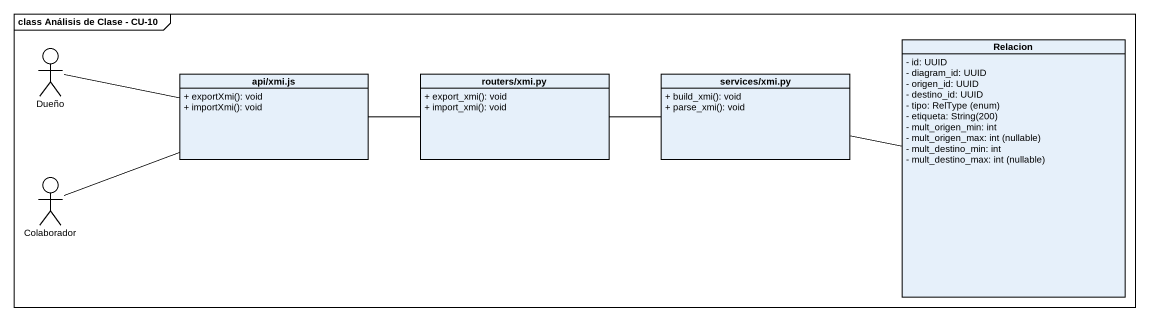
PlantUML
@startuml
mainframe class Análisis de Clase - CU-10
allowmixing
hide circle
hide empty members
skinparam classAttributeIconSize 0
class Relacion {
  - id: UUID
  - diagram_id: UUID
  - origen_id: UUID
  - destino_id: UUID
  {field} - tipo: RelType (enum)
  {field} - etiqueta: String(200)
  - mult_origen_min: int
  {field} - mult_origen_max: int (nullable)
  - mult_destino_min: int
  {field} - mult_destino_max: int (nullable)
}
actor Dueño
class "api/xmi.js" as api_xmi_js {
  + exportXmi(): void
  + importXmi(): void
}
class "routers/xmi.py" as routers_xmi_py {
  + export_xmi(): void
  + import_xmi(): void
}
class "services/xmi.py" as services_xmi_py {
  + build_xmi(): void
  + parse_xmi(): void
}
actor Colaborador
Dueño -right- api_xmi_js
api_xmi_js -right- routers_xmi_py
routers_xmi_py -right- services_xmi_py
services_xmi_py -right- Relacion
Colaborador -right- api_xmi_js
@enduml
